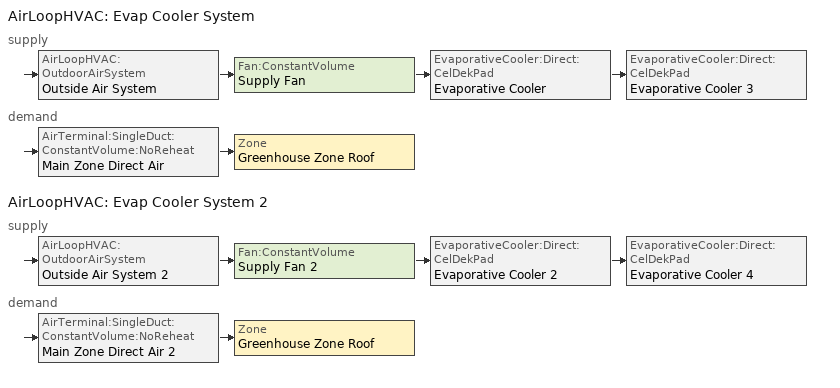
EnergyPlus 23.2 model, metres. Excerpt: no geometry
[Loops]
AirLoopHVAC 'Evap Cooler System'
 supply: AirLoopHVAC:OutdoorAirSystem 'Outside Air System' > Fan:ConstantVolume 'Supply Fan' > EvaporativeCooler:Direct:CelDekPad 'Evaporative Cooler' > EvaporativeCooler:Direct:CelDekPad 'Evaporative Cooler 3'
 demand: AirTerminal:SingleDuct:ConstantVolume:NoReheat 'Main Zone Direct Air' > Zone 'Greenhouse Zone Roof'
AirLoopHVAC 'Evap Cooler System 2'
 supply: AirLoopHVAC:OutdoorAirSystem 'Outside Air System 2' > Fan:ConstantVolume 'Supply Fan 2' > EvaporativeCooler:Direct:CelDekPad 'Evaporative Cooler 2' > EvaporativeCooler:Direct:CelDekPad 'Evaporative Cooler 4'
 demand: AirTerminal:SingleDuct:ConstantVolume:NoReheat 'Main Zone Direct Air 2' > Zone 'Greenhouse Zone Roof'
[Controller:OutdoorAir] Economizer control action type=ModulateFlow; Economizer control type=NoEconomizer; Economizer maximum limit dry bulb temperature=19; Economizer minimum limit dry bulb temperature=4; Lockout type=NoLockout; Maximum outdoor air flow rate=12; Minimum limit type=FixedMinimum; Minimum outdoor air flow rate=2
Outside Air Controller; Outside Air Controller 2
[EvaporativeCooler:Direct:CelDekPad] Availability schedule=AlwaysOn; Control type=CONSTANT; Direct pad area=18; Direct pad depth=0.3; Recirculating water pump power consumption=500
Evaporative Cooler; Evaporative Cooler 2; Evaporative Cooler 3; Evaporative Cooler 4
[Fan:ConstantVolume] Availability schedule=AlwaysOn; Fan total efficiency=0.9; Maximum flow rate=12; Motor efficiency=0.9; Motor in airstream fraction=1; Pressure rise=600
Supply Fan; Supply Fan 2
[AirLoopHVAC] Design supply air flow rate=12
Evap Cooler System; Evap Cooler System 2
[AirTerminal:SingleDuct:ConstantVolume:NoReheat] Availability schedule=AlwaysOn; Maximum air flow rate=12
Main Zone Direct Air; Main Zone Direct Air 2
[ZoneHVAC:Baseboard:Convective:Electric] Availability schedule=AlwaysOn; Efficiency=0.97; Heating design capacity=8000; Heating design capacity method=HeatingDesignCapacity
Main Zone Baseboard; Main Zone Baseboard 2
[Zone equipment]
Greenhouse Zone Roof: Main Zone Direct Air, Main Zone Baseboard, Main Zone Direct Air 2, Main Zone Baseboard 2
[Sizing:Zone]
GREENHOUSE ZONE ROOF: Account for dedicated outdoor air system=No; Cooling design air flow method=DesignDayWithLimit; Cooling design air flow rate=0.0005; Heating design air flow method=DesignDay; Heating design air flow rate=0.0005; Zone cooling design supply air humidity ratio=0.009; Zone cooling design supply air temperature=14; Zone cooling design supply air temperature input method=SupplyAirTemperature; Zone cooling sizing factor=1; Zone heating design supply air humidity ratio=0.004; Zone heating design supply air temperature=50; Zone heating design supply air temperature input method=SupplyAirTemperature; Zone heating sizing factor=1
[Schedule:Constant]
AlwaysOn: Hourly value=1
